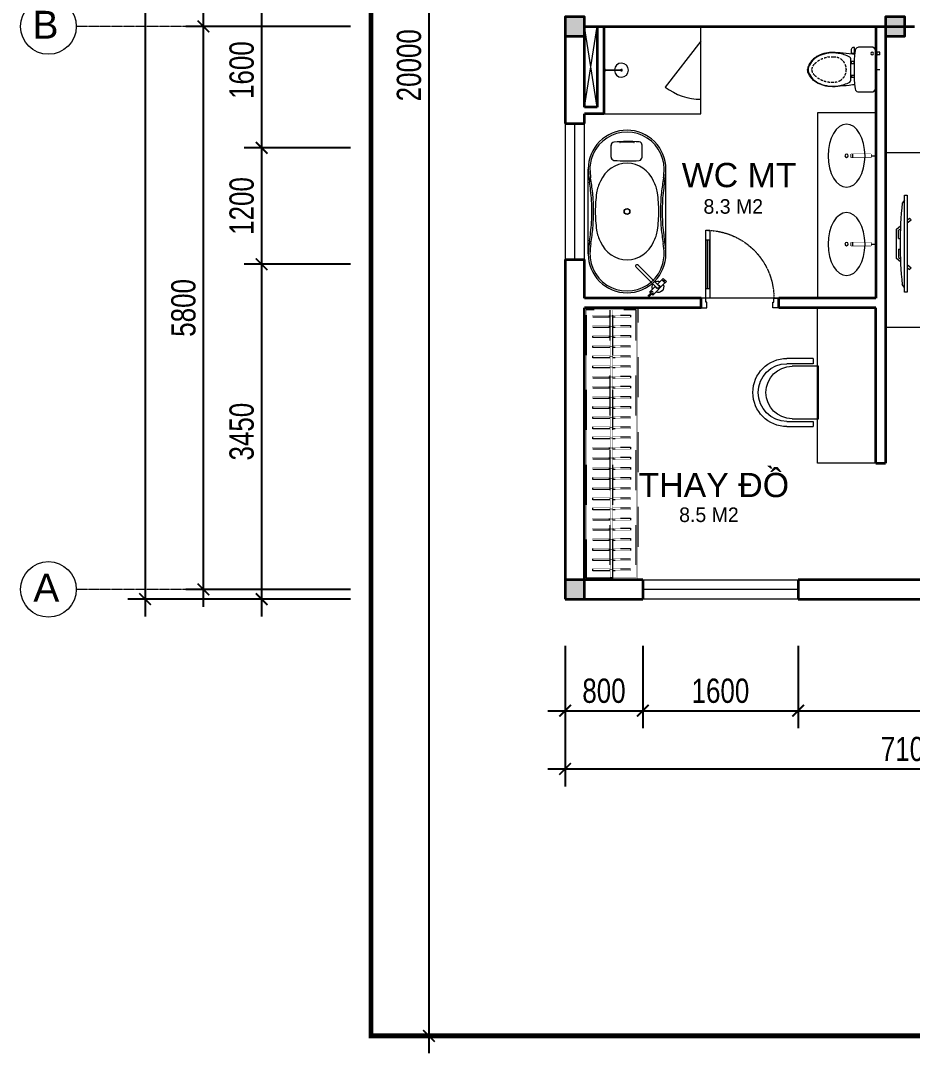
# Model space of a CAD drawing. Header units: millimetres. Extents: x 33748 to 451939, y -263262 to 62681.
# Drawn here: x 204498 to 213685, y -132374 to -121734 of the extents above; entities that cross this region are included whole.
import ezdxf
from ezdxf.enums import TextEntityAlignment as Align

# ---------------------------------------------------------------- set-up
doc = ezdxf.new("R2010")
doc.units = ezdxf.units.MM
doc.header["$PDMODE"] = 98
for name, pattern in [('CENTER', [50.8, 31.75, -6.35, 6.35, -6.35]), ('DASHED', [0.75, 0.5, -0.25]), ('HIDDEN', [0.375, 0.25, -0.125]), ('X-5M-G-MB PHONGNGU$0$HIDDEN2', [0.1875, 0.125, -0.0625]), ('xref-thap C (mb tang 32-2)$0$HIDDEN', [0.375, 0.25, -0.125]), ('Xref-VCMT-BT3 - tuong bao$0$HIDDEN', [0.375, 0.25, -0.125])]:
    doc.linetypes.add(name, pattern=pattern)
doc.layers.get('Defpoints').update_dxf_attribs({"color": 202, "lineweight": 13})
for name, color, linetype, lineweight in [('-CENTER', 143, 'CENTER', 13), ('-CONCRETE', 1, 'Continuous', 35), ('-DOOR', 137, 'Continuous', 9), ('-FURNITURE', 46, 'Continuous', 9), ('-KH', 143, 'Continuous', 13), ('-LINE1', 7, 'Continuous', 18), ('-RANH GIOI KHU DAT', 12, 'CENTER', 18), ('-TEXT', 7, 'Continuous', 15), ('-WALL', 4, 'Continuous', 35), ('Bighome_khuat', 251, 'DASHED', 5)]:
    doc.layers.add(name, color=color, linetype=linetype, lineweight=lineweight)
doc.layers.add('12. NET DIM', color=9, linetype='Continuous')
doc.layers.add('TEXT25', color=2, linetype='Continuous')
doc.styles.add('1', font='arial.ttf')
doc.styles.add('AVANH', font='', dxfattribs={"width": 0.8})
doc.styles.get("Standard").update_dxf_attribs({"font": 'arial.ttf'})
doc.styles.add('T1', font='', dxfattribs={"height": 200})
doc.styles.get('AVANH').set_extended_font_data('.VnAvantH')
doc.styles.get('T1').set_extended_font_data('VNgeometric Light')
doc.dimstyles.new('C_100A3', dxfattribs={"dimscale": 100, "dimtxt": 2.5, "dimasz": 1.2, "dimexe": 1.8, "dimexo": 0, "dimgap": 0.75, "dimtad": 1, "dimdec": 0, "dimzin": 0, "dimdsep": 46, "dimtxsty": 'AVANH', "dimblk": 'ARCHTICK', "dimcen": 0, "dimdle": 1.8, "dimclrd": 256, "dimclre": 256, "dimclrt": 7, "dimadec": 0, "dimazin": 0, "dimtfac": 0.0001, "dimtdec": 0, "dimtix": 1, "dimtmove": 2, "dimatfit": 3, "dimldrblk": 'ARCHTICK', "dimfxl": 1.8, "dimtolj": 1, "dimtzin": 0, "dimarcsym": 0})

# ---------------------------------------------------------------- blocks, each defined once
blk = doc.blocks.new('*U139')
at = {"linetype": 'X-5M-G-MB PHONGNGU$0$HIDDEN2'}
for points in [[(0, 600), (0, 0), (3054, 0), (3054, 600)], [(3034, 580), (3034, 20), (20, 20), (20, 580)], [(3034, 287), (3034, 313), (20, 313), (20, 287)], [(114, 319), (109, 319), (109, 280), (114, 280)], [(228, 319), (223, 319), (223, 280), (228, 280)], [(342, 319), (337, 319), (337, 280), (342, 280)], [(456, 319), (451, 319), (451, 280), (456, 280)], [(570, 319), (565, 319), (565, 280), (570, 280)], [(684, 319), (679, 319), (679, 280), (684, 280)], [(798, 319), (793, 319), (793, 280), (798, 280)], [(912, 319), (907, 319), (907, 280), (912, 280)], [(1026, 319), (1021, 319), (1021, 280), (1026, 280)], [(1140, 319), (1135, 319), (1135, 280), (1140, 280)], [(1254, 319), (1249, 319), (1249, 280), (1254, 280)], [(1368, 319), (1363, 319), (1363, 280), (1368, 280)], [(1482, 319), (1477, 319), (1477, 280), (1482, 280)], [(1596, 319), (1591, 319), (1591, 280), (1596, 280)], [(1710, 319), (1705, 319), (1705, 280), (1710, 280)], [(1824, 319), (1819, 319), (1819, 280), (1824, 280)], [(1938, 319), (1933, 319), (1933, 280), (1938, 280)], [(2052, 319), (2047, 319), (2047, 280), (2052, 280)], [(2166, 319), (2161, 319), (2161, 280), (2166, 280)], [(2280, 319), (2275, 319), (2275, 280), (2280, 280)], [(2394, 319), (2389, 319), (2389, 280), (2394, 280)], [(2508, 319), (2503, 319), (2503, 280), (2508, 280)], [(2622, 319), (2617, 319), (2617, 280), (2622, 280)], [(2736, 319), (2731, 319), (2731, 280), (2736, 280)], [(2850, 319), (2845, 319), (2845, 280), (2850, 280)], [(2964, 319), (2959, 319), (2959, 280), (2964, 280)]]:
    blk.add_lwpolyline(points, close=True, dxfattribs=at)
for points in [[(122, 313), (122, 515), (100, 515), (100, 313)], [(236, 313), (236, 515), (214, 515), (214, 313)], [(350, 313), (350, 515), (328, 515), (328, 313)], [(464, 313), (464, 515), (442, 515), (442, 313)], [(578, 313), (578, 515), (556, 515), (556, 313)], [(692, 313), (692, 515), (670, 515), (670, 313)], [(806, 313), (806, 515), (784, 515), (784, 313)], [(920, 313), (920, 515), (898, 515), (898, 313)], [(1034, 313), (1034, 515), (1012, 515), (1012, 313)], [(1148, 313), (1148, 515), (1126, 515), (1126, 313)], [(1262, 313), (1262, 515), (1240, 515), (1240, 313)], [(1376, 313), (1376, 515), (1354, 515), (1354, 313)], [(1490, 313), (1490, 515), (1468, 515), (1468, 313)], [(1604, 313), (1604, 515), (1582, 515), (1582, 313)], [(1718, 313), (1718, 515), (1696, 515), (1696, 313)], [(1832, 313), (1832, 515), (1810, 515), (1810, 313)], [(1946, 313), (1946, 515), (1924, 515), (1924, 313)], [(2060, 313), (2060, 515), (2038, 515), (2038, 313)], [(2174, 313), (2174, 515), (2152, 515), (2152, 313)], [(2288, 313), (2288, 515), (2266, 515), (2266, 313)], [(2402, 313), (2402, 515), (2380, 515), (2380, 313)], [(2516, 313), (2516, 515), (2494, 515), (2494, 313)], [(2630, 313), (2630, 515), (2608, 515), (2608, 313)], [(2744, 313), (2744, 515), (2722, 515), (2722, 313)], [(2858, 313), (2858, 515), (2836, 515), (2836, 313)], [(2972, 313), (2972, 515), (2950, 515), (2950, 313)], [(100, 287), (100, 92), (122, 92), (122, 287)], [(214, 287), (214, 92), (236, 92), (236, 287)], [(328, 287), (328, 92), (350, 92), (350, 287)], [(442, 287), (442, 92), (464, 92), (464, 287)], [(556, 287), (556, 92), (578, 92), (578, 287)], [(670, 287), (670, 92), (692, 92), (692, 287)], [(784, 287), (784, 92), (806, 92), (806, 287)], [(898, 287), (898, 92), (920, 92), (920, 287)], [(1012, 287), (1012, 92), (1034, 92), (1034, 287)], [(1126, 287), (1126, 92), (1148, 92), (1148, 287)], [(1240, 287), (1240, 92), (1262, 92), (1262, 287)], [(1354, 287), (1354, 92), (1376, 92), (1376, 287)], [(1468, 287), (1468, 92), (1490, 92), (1490, 287)], [(1582, 287), (1582, 92), (1604, 92), (1604, 287)], [(1696, 287), (1696, 92), (1718, 92), (1718, 287)], [(1810, 287), (1810, 92), (1832, 92), (1832, 287)], [(1924, 287), (1924, 92), (1946, 92), (1946, 287)], [(2038, 287), (2038, 92), (2060, 92), (2060, 287)], [(2152, 287), (2152, 92), (2174, 92), (2174, 287)], [(2266, 287), (2266, 92), (2288, 92), (2288, 287)], [(2380, 287), (2380, 92), (2402, 92), (2402, 287)], [(2494, 287), (2494, 92), (2516, 92), (2516, 287)], [(2608, 287), (2608, 92), (2630, 92), (2630, 287)], [(2722, 287), (2722, 92), (2744, 92), (2744, 287)], [(2836, 287), (2836, 92), (2858, 92), (2858, 287)], [(2950, 287), (2950, 92), (2972, 92), (2972, 287)]]:
    blk.add_lwpolyline(points, dxfattribs=at)
blk = doc.blocks.new('A$C52EE6B0C')
for p, q in [((-17.21, 15.73), (17.22, 15.73)), ((-17.21, -15.76), (17.25, -15.76))]:
    blk.add_line(p, q)
for radius in [1.2, 1.06]:
    blk.add_circle((0, -0.01), radius)
for centre, radius, start, end in [((-17.24, -0.01), 15.75, 90, 180.006), ((-17.21, 0), 15.03, 114.0143, 180.0588), ((-17.26, 0.1), 14.92, 89.8926, 114.0143), ((-18.18, -21.57), 37.31, 80.3254, 88.5595), ((-17.86, -16.41), 31.44, 80.9553, 88.8517), ((3.49, 116.01), 102.69, 260.8064, 264.3565), ((10, 158.8), 145.24, 261.3218, 262.6566), ((-0.88, 77.07), 62.8, 262.9723, 270.8035), ((-0.26, -36.68), 49.55, 89.6984, 98.5198), ((-0.44, 89.41), 75.84, 265.3361, 270.3355), ((0.89, 77.07), 62.8, 269.1965, 277.0277), ((0.58, 84.46), 70.9, 269.5363, 275.751), ((0.27, -36.68), 49.55, 81.4802, 90.3016), ((-18.44, 226.88), 214.55, 276.9922, 278.5968), ((-9.99, 158.8), 145.24, 277.3434, 278.6782), ((18.19, -21.57), 37.31, 91.4405, 99.6746), ((17.5, -11.01), 26.04, 90.5716, 98.5262), ((17.38, 0.65), 14.38, 65.524, 90.5716), ((17.25, -0.01), 15.75, 359.994, 90), ((17.03, -0.12), 15.22, 0.4019, 65.524), ((-7.45, -0.4), 12.19, 113.3669, 178.172), ((-5.42, -2.21), 14.69, 98.5198, 117.8513), ((5.43, -2.21), 14.69, 62.1487, 81.4802), ((7.46, -0.4), 12.19, 1.828, 66.6331), ((28.3, 2.77), 0.286, 160.8079, 185.6776), ((1.03, 0.06), 27.11, 359.8448, 5.6776), ((28.15, 2.82), 0.123, 123.4741, 160.8079), ((28.12, 2.87), 0.0732, 85.7912, 123.4741), ((28.11, 2.83), 0.109, 39.0943, 85.7912), ((27.99, 2.72), 0.275, 4.9413, 41.0024), ((1.84, 0.05), 26.56, 359.8607, 5.8154), ((-17.24, -0.02), 15.75, 179.994, 270), ((-17.21, -0.03), 15.03, 179.9411, 245.9857), ((-7.45, 0.37), 12.19, 181.828, 246.6331), ((7.46, 0.37), 12.19, 293.3669, 358.172), ((17.25, -0.02), 15.75, 270, 0.006), ((17.03, 0.09), 15.22, 294.476, 359.5981), ((1.03, -0.09), 27.11, 354.3224, 0.1552), ((28.3, -2.8), 0.286, 174.3224, 199.1921), ((28.15, -2.85), 0.123, 199.1921, 236.5259), ((28.12, -2.89), 0.0732, 236.5259, 274.2088), ((28.11, -2.86), 0.109, 274.2088, 320.9057), ((27.99, -2.75), 0.275, 318.9976, 355.0587), ((1.84, -0.08), 26.56, 354.1846, 0.1393), ((-5.42, 2.18), 14.69, 242.1487, 261.4802), ((-0.26, 36.65), 49.55, 261.4802, 270.3016), ((0.27, 36.65), 49.55, 269.6984, 278.5198), ((5.43, 2.18), 14.69, 278.5198, 297.8513), ((-17.26, -0.13), 14.92, 245.9857, 270.1074), ((-18.18, 21.54), 37.31, 271.4405, 279.6746), ((-17.86, 16.38), 31.44, 271.1483, 279.0447), ((3.49, -116.04), 102.69, 95.6435, 99.1936), ((10, -158.82), 145.24, 97.3434, 98.6782), ((-0.88, -77.1), 62.8, 89.1965, 97.0277), ((-0.44, -89.44), 75.84, 89.6645, 94.6639), ((0.58, -84.49), 70.9, 84.249, 90.4637), ((0.89, -77.1), 62.8, 82.9723, 90.8035), ((-18.44, -226.91), 214.55, 81.4032, 83.0078), ((-9.99, -158.82), 145.24, 81.3218, 82.6566), ((18.19, 21.54), 37.31, 260.3254, 268.5595), ((17.5, 10.99), 26.04, 261.4738, 269.4284), ((17.38, -0.67), 14.38, 269.4284, 294.476)]:
    blk.add_arc(centre, radius, start, end)
at = {"layer": 'Defpoints'}
for tag, p in [('MODELNUMBER', (0, 0)), ('TRADENAME', (0, 0)), ('PRODUCT', (0, 0)), ('MATERIAL', (0, -0.01))]:
    blk.add_attdef(tag, p, '', height=0.001, dxfattribs=at)
blk = doc.blocks.new('A$C4D835AF5')
at = {"layer": '-FURNITURE', "ltscale": 8}
for p, q in [((-3.94, 0.33), (-3.94, 0.87)), ((-3.86, 0.31), (-3.92, 0.31)), ((3.15, 0.91), (-3.9, 0.91)), ((-3.55, 0.46), (-3.55, 0.49)), ((-3.34, 0.49), (-3.34, 0.46)), ((-0.59, 0), (-0.59, -12.09)), ((0.59, 0), (0.59, -12.09)), ((3.15, -0.91), (3.15, 0.91)), ((3.17, 0.9), (3.15, 0.9)), ((3.17, -0.9), (3.17, 0.9)), ((3.19, 0.91), (3.98, 0.91)), ((4, -0.89), (4, 0.89)), ((-3.94, -0.87), (-3.94, -0.33)), ((-3.86, -0.31), (-3.92, -0.31)), ((-0.59, -0.91), (-3.9, -0.91)), ((-3.7, -0.45), (-3.7, -0.42)), ((-3.63, -0.46), (-3.62, -0.45)), ((-3.59, -0.47), (-3.59, -0.46)), ((-3.52, -0.47), (-3.52, -0.47)), ((-3.48, -0.49), (-3.49, -0.47)), ((-3.41, -0.49), (-3.4, -0.47)), ((-3.37, -0.47), (-3.37, -0.47)), ((-3.3, -0.47), (-3.3, -0.46)), ((-3.26, -0.46), (-3.27, -0.45)), ((-3.19, -0.45), (-3.19, -0.42)), ((3.15, -0.91), (0.59, -0.91)), ((3.17, -0.9), (3.15, -0.9)), ((3.19, -0.91), (3.98, -0.91))]:
    blk.add_line(p, q, dxfattribs=at)
for radius in [0.311, 0.264]:
    blk.add_circle((3.58, 0), radius, dxfattribs=at)
for centre, radius, start, end in [((-5.16, 0), 0.25, 92.2606, 178.0931), ((-5.17, -0.01), 0.24, 175.3989, 267.6837), ((-5.41, -2528.91), 2529.16, 89.96608, 89.99458), ((-3.9, 0.87), 0.0394, 90, 180), ((-3.92, 0.33), 0.0197, 180, 270), ((-3.44, -0.18), 0.68, 90.0156, 98.8981), ((-3.45, -0.18), 0.68, 81.1019, 89.9843), ((0, 0), 2.36, 22.5403, 157.4597), ((0, 0), 0.787, 318.5904, 221.4096), ((0, 0), 0.591, 0, 180), ((3.19, 0.89), 0.0197, 90, 180), ((3.98, 0.89), 0.0197, 0, 90), ((-4.56, 275.44), 275.69, 269.8714, 270.1344), ((-3.92, -0.33), 0.0197, 90, 180), ((-3.9, -0.87), 0.0394, 180, 270), ((-3.69, -0.45), 0.0116, 184.9731, 258.0341), ((-3.65, -0.25), 0.212, 257.2816, 272.5837), ((-3.64, -0.45), 0.0113, 272.4657, 345.4476), ((-3.58, -0.47), 0.0111, 186.415, 247.4427), ((-3.54, -0.29), 0.191, 257.5175, 274.7853), ((-3.53, -0.47), 0.013, 270.8628, 343.9334), ((-3.47, -0.49), 0.0123, 192.379, 260.1423), ((-3.45, -0.3), 0.207, 262.2006, 277.9341), ((-3.42, -0.49), 0.0113, 277.3078, 350.62), ((-3.36, -0.47), 0.012, 194.1286, 259.0417), ((-3.34, -0.27), 0.209, 264.2063, 279.0284), ((-3.31, -0.47), 0.013, 269.1876, 350.2219), ((-3.25, -0.45), 0.0111, 194.1922, 261.8514), ((-3.24, -0.24), 0.225, 267.1756, 281.6728), ((-3.2, -0.45), 0.0128, 280.6032, 352.1474), ((0, 0), 2.36, 202.5403, 255.4906), ((0, 0), 2.36, 284.5093, 337.4597), ((3.19, -0.89), 0.0197, 180, 270), ((3.98, -0.89), 0.0197, 270, 0), ((0, -12.09), 0.591, 180, 0)]:
    blk.add_arc(centre, radius, start, end, dxfattribs=at)
blk.add_ellipse((-3.44, 0), major_axis=(0.555, 0), ratio=0.849194, dxfattribs=at)
for tag, p in [('MODELNUMBER', (0, 0.01)), ('TRADENAME', (0, 0.01)), ('PRODUCT', (0, 0.01)), ('MATERIAL', (0, 0))]:
    blk.add_attdef(tag, p, '', height=0.001, dxfattribs=at)
blk = doc.blocks.new('A$C513779E1')
at = {"layer": '-FURNITURE', "ltscale": 5}
for p, q in [((-156, -560), (-156, -682)), ((164, -561), (164, -682))]:
    blk.add_line(p, q, dxfattribs=at)
for centre, radius, start, end in [((-121, -560), 34.2, 97.7975, 180.4786), ((-1, -2204), 1683, 85.3853, 94.2746), ((130, -561), 34.2, 359.5588, 82.2399), ((-122, -683), 34.2, 179.465, 262.1462), ((-1, 962), 1683, 265.7382, 274.6274), ((130, -682), 34.2, 277.7038, 0.3849)]:
    blk.add_arc(centre, radius, start, end, dxfattribs=at)
at = {"layer": '-FURNITURE', "ltscale": 8}
ref = blk.add_blockref('A$C4D835AF5', (-319, 776), dxfattribs=dict(at, xscale=-25.08682081009749, yscale=25.08682081009749, zscale=25.08682081009749, rotation=45))
ref.add_attrib('MODELNUMBER', 'K-T97328-4', (-319, 776), dxfattribs={"layer": 'Defpoints', "height": 0.0251, "rotation": 225})
ref.add_attrib('TRADENAME', 'PURIST', (-319, 776), dxfattribs={"layer": 'Defpoints', "height": 0.0251, "rotation": 225})
ref.add_attrib('PRODUCT', 'BATH FILLER', (-319, 776), dxfattribs={"layer": 'Defpoints', "height": 0.0251, "rotation": 225})
ref.add_attrib('MATERIAL', 'PREMIUM MATERIALS', (-319, 776), dxfattribs={"layer": 'Defpoints', "height": 0.0251, "rotation": 225})
at = {"layer": '-FURNITURE', "xscale": 25.39829667096628, "yscale": 25.39829667096628, "zscale": 25.39829667096628, "rotation": 270}
blk.add_blockref('A$C52EE6B0C', (0, 0), dxfattribs=at).add_auto_attribs({'MODELNUMBER': 'K-1800', 'TRADENAME': 'ABRAZO', 'PRODUCT': 'BATH', 'MATERIAL': 'LITHOCAST'})
blk = doc.blocks.new('shower')
for points in [[(180919, -32316), (180912, -32316), (180912, -32147), (180919, -32147)], [(180929, -32327), (180902, -32327), (180902, -32316), (180929, -32316)]]:
    blk.add_lwpolyline(points, close=True)
for radius, start, end in [(72, 272.7907, 267.2093), (8.35, 294.8355, 245.1645)]:
    blk.add_arc((180916, -32147), radius, start, end)
blk = doc.blocks.new('A$C18091ED7')
for p, q in [((0, -42), (0, 0)), ((146, -27), (179, -27)), ((146, -27), (146, -30)), ((146, -30), (166, -30)), ((153, -37), (146, -30)), ((152, 0), (152, -27)), ((152, 0), (179, 0)), ((153, -37), (166, -37)), ((153, -40), (153, -37)), ((153, -40), (178, -40)), ((153, -40), (178, -40)), ((153, -40), (153, -42)), ((185, -30), (166, -30)), ((178, -37), (166, -37)), ((185, -30), (178, -37)), ((178, -37), (178, -40)), ((178, -40), (178, -42)), ((179, 0), (179, -27)), ((179, -27), (185, -27)), ((185, -27), (185, -30)), ((-83, -267), (-83, -300)), ((-83, -278), (-83, -288)), ((-61, -290), (-83, -290)), ((-63, -265), (-81, -265)), ((-61, -267), (-61, -300)), ((61, -267), (61, -300)), ((61, -290), (83, -290)), ((63, -265), (81, -265)), ((83, -267), (83, -300)), ((83, -278), (83, -288)), ((165, -262), (165, -290)), ((168, -260), (228, -260)), ((168, -292), (207, -292)), ((231, -274), (231, -262))]:
    blk.add_line(p, q)
for points in [[(230, -219, -0.137407), (225, -235), (222, -241, -0.236081), (198, -255, -0.051961), (-198, -255, -0.236081), (-222, -241), (-225, -235, -0.137407), (-230, -219), (-230, -72, -0.198912), (-226, -63), (-209, -46, -0.198912), (-200, -42), (0, -42), (200, -42, -0.198912), (209, -46), (226, -63, -0.198912), (230, -72)], [(144, -619, -0.212405), (26, -734, -0.027685), (-1, -739, -0.022279), (-26, -734, -0.212405), (-144, -619, -0.142796), (-167, -428, -0.093005), (-128, -309, -0.256439), (-111, -300), (0, -300), (111, -300, -0.256439), (128, -309, -0.093005), (167, -428, -0.142796)]]:
    blk.add_lwpolyline(points, format="xyb", close=True)
at = {"linetype": 'xref-thap C (mb tang 32-2)$0$HIDDEN', "ltscale": 100}
blk.add_lwpolyline([(61, -669, -0.199031), (0, -699, -0.199031), (-61, -669, -0.218924), (-132, -478, -0.153791), (-112, -404, -0.236701), (0, -348, -0.236701), (112, -404, -0.153791), (132, -478, -0.218924)], format="xyb", close=True, dxfattribs=at)
blk.add_circle((166, -78), 13.9)
for centre, radius, start, end in [((-81, -267), 1.98, 90, 180), ((-63, -267), 1.98, 0, 90), ((63, -267), 1.98, 90, 180), ((81, -267), 1.98, 0, 90), ((168, -262), 2.47, 90, 180), ((168, -290), 2.47, 180, 270), ((207, -277), 15.5, 270, 306.4659), ((168, -225), 80.1, 306.4659, 320.3123), ((228, -274), 2.47, 320.3123, 0)]:
    blk.add_arc(centre, radius, start, end)
for points in [[(-156, -259), (-157, -267), (-164, -328), (-169, -385), (-184, -528), (-136, -679), (-50, -735), (-20, -741), (0, -744)], [(156, -259), (157, -267), (164, -328), (169, -385), (184, -528), (136, -679), (50, -735), (20, -741), (0, -744)]]:
    blk.add_open_spline(points, degree=3, knots=[130.613938, 130.613938, 130.613938, 130.613938, 152.852109, 311.129351, 417.703951, 561.383393, 697.692632, 710.812262, 710.812262, 710.812262, 710.812262])
blk = doc.blocks.new('*U52')
at = {"color": 251}
blk.add_line((-70, 100), (-70, 600), dxfattribs=at)
for points in [[(-50, 0), (-50, 700), (-90, 700), (-90, 0)], [(-50, 100), (-90, 100), (-90, 600), (-50, 600)], [(-800, -100), (-740, -100), (-740, -40), (-750, -40), (-750, 0), (-800, 0)], [(0, -100), (-60, -100), (-60, -40), (-50, -40), (-50, 0), (0, 0)]]:
    blk.add_lwpolyline(points, close=True)
at = {"layer": 'Bighome_khuat', "linetype": 'Xref-VCMT-BT3 - tuong bao$0$HIDDEN'}
blk.add_arc((-50, 0), 700, 90, 180, dxfattribs=at)
blk = doc.blocks.new('XR.MB.LM123$0$tvi 1')
blk.add_lwpolyline([(29, 0), (29, -1000), (0, -1000), (0, 0)], close=True)
for points in [[(29, -50), (52, -81)], [(-24, -236), (-39, -252)], [(0, -285), (-39, -252)], [(0, -256), (-24, -236)], [(70, -315), (111, -350), (111, -650), (70, -685)], [(89, -446), (89, -360), (71, -345)], [(89, -446), (73, -446)], [(89, -554), (89, -640), (71, -655)], [(89, -554), (73, -554)], [(0, -715), (-39, -748)], [(0, -744), (-24, -764)], [(-24, -764), (-39, -748)], [(29, -950), (52, -919)]]:
    blk.add_lwpolyline(points)
blk.add_arc((-4025, -500), 4099, 354.1311, 5.8689)
blk = doc.blocks.new('A$C5C575821')
at = {"layer": '-CONCRETE'}
h = blk.add_hatch(color=256, dxfattribs=at)
h.dxf.hatch_style = 1
h.paths.add_polyline_path([(0, 200), (0, 0), (200, 0), (200, 200)])
blk.add_lwpolyline([(0, 0), (200, 0), (200, 200), (0, 200)], close=True, dxfattribs=at)
blk = doc.blocks.new('LUOI M3')
at = {"layer": '-WALL'}
for p in [(-200, 5600), (3100, 5600), (-200, -200)]:
    blk.add_blockref('A$C5C575821', p, dxfattribs=at)
blk = doc.blocks.new('_ARCHTICK')
at = {"const_width": 0.15}
blk.add_lwpolyline([(-0.5, -0.5), (0.5, 0.5)], dxfattribs=at)
blk = doc.blocks.new('*D1498')
at = {"layer": '12. NET DIM', "lineweight": -2, "transparency": 16777216}
for p, q in [((206381, -127774), (206381, -121614)), ((207895, -121794), (206201, -121794)), ((207895, -127594), (206201, -127594))]:
    blk.add_line(p, q, dxfattribs=at)
at = {"layer": 'Defpoints', "color": 0, "transparency": 16777216}
for p in [(206381, -121794), (207895, -121794), (207895, -127594)]:
    blk.add_point(p, dxfattribs=at)
at = {"layer": '12. NET DIM', "lineweight": -2, "transparency": 16777216, "xscale": 120, "yscale": 120, "zscale": 120}
for p, rotation in [((206381, -121794), 90), ((206381, -127594), 270)]:
    blk.add_blockref('_ARCHTICK', p, dxfattribs=dict(at, rotation=rotation))
at = {"layer": '12. NET DIM', "color": 7, "transparency": 16777216, "insert": (206176, -124694), "char_height": 250, "attachment_point": 5, "rotation": 90, "style": 'AVANH'}
blk.add_mtext('\\A1;5800', dxfattribs=at)
blk = doc.blocks.new('*D1499')
at = {"layer": '12. NET DIM', "lineweight": -2, "transparency": 16777216}
for p, q in [((206381, -121974), (206381, -117814)), ((207895, -117994), (206201, -117994)), ((207895, -121794), (206201, -121794))]:
    blk.add_line(p, q, dxfattribs=at)
at = {"layer": 'Defpoints', "color": 0, "transparency": 16777216}
for p in [(206381, -117994), (207895, -117994), (207895, -121794)]:
    blk.add_point(p, dxfattribs=at)
at = {"layer": '12. NET DIM', "lineweight": -2, "transparency": 16777216, "xscale": 120, "yscale": 120, "zscale": 120}
for p, rotation in [((206381, -117994), 90), ((206381, -121794), 270)]:
    blk.add_blockref('_ARCHTICK', p, dxfattribs=dict(at, rotation=rotation))
at = {"layer": '12. NET DIM', "color": 7, "transparency": 16777216, "insert": (206176, -119894), "char_height": 250, "attachment_point": 5, "rotation": 90, "style": 'AVANH'}
blk.add_mtext('\\A1;3800', dxfattribs=at)
blk = doc.blocks.new('*D1501')
at = {"layer": '12. NET DIM', "lineweight": -2, "transparency": 16777216}
for p, q in [((205781, -114014), (205781, -127874)), ((207895, -114194), (205601, -114194)), ((207895, -127694), (205601, -127694))]:
    blk.add_line(p, q, dxfattribs=at)
at = {"layer": 'Defpoints', "color": 0, "transparency": 16777216}
for p in [(207895, -114194), (205781, -127694), (207895, -127694)]:
    blk.add_point(p, dxfattribs=at)
at = {"layer": '12. NET DIM', "lineweight": -2, "transparency": 16777216, "xscale": 120, "yscale": 120, "zscale": 120}
for p, rotation in [((205781, -114194), 90), ((205781, -127694), 270)]:
    blk.add_blockref('_ARCHTICK', p, dxfattribs=dict(at, rotation=rotation))
at = {"layer": '12. NET DIM', "color": 7, "transparency": 16777216, "insert": (205576, -120944), "char_height": 250, "attachment_point": 5, "rotation": 90, "style": 'AVANH'}
blk.add_mtext('\\A1;13500', dxfattribs=at)
blk = doc.blocks.new('*D1521')
at = {"layer": '12. NET DIM', "lineweight": -2, "transparency": 16777216}
for p, q in [((208704, -112014), (208704, -132374)), ((208108, -112194), (208884, -112194)), ((208108, -132194), (208884, -132194))]:
    blk.add_line(p, q, dxfattribs=at)
at = {"layer": 'Defpoints', "color": 0, "transparency": 16777216}
for p in [(208108, -112194), (208108, -132194), (208704, -132194)]:
    blk.add_point(p, dxfattribs=at)
at = {"layer": '12. NET DIM', "lineweight": -2, "transparency": 16777216, "xscale": 120, "yscale": 120, "zscale": 120}
for p, rotation in [((208704, -112194), 90), ((208704, -132194), 270)]:
    blk.add_blockref('_ARCHTICK', p, dxfattribs=dict(at, rotation=rotation))
at = {"layer": '12. NET DIM', "color": 7, "transparency": 16777216, "insert": (208500, -122194), "char_height": 250, "attachment_point": 5, "rotation": 90, "style": 'AVANH'}
blk.add_mtext('\\A1;20000', dxfattribs=at)
blk = doc.blocks.new('*D1458')
at = {"layer": '12. NET DIM', "lineweight": -2, "transparency": 16777216}
for p, q in [((206981, -121264), (206981, -123224)), ((207895, -121444), (206801, -121444)), ((207895, -123044), (206801, -123044))]:
    blk.add_line(p, q, dxfattribs=at)
at = {"layer": 'Defpoints', "color": 0, "transparency": 16777216}
for p in [(207895, -121444), (206981, -123044), (207895, -123044)]:
    blk.add_point(p, dxfattribs=at)
at = {"layer": '12. NET DIM', "lineweight": -2, "transparency": 16777216, "xscale": 120, "yscale": 120, "zscale": 120}
for p, rotation in [((206981, -121444), 90), ((206981, -123044), 270)]:
    blk.add_blockref('_ARCHTICK', p, dxfattribs=dict(at, rotation=rotation))
at = {"layer": '12. NET DIM', "color": 7, "transparency": 16777216, "insert": (206776, -122244), "char_height": 250, "attachment_point": 5, "rotation": 90, "style": 'AVANH'}
blk.add_mtext('\\A1;1600', dxfattribs=at)
blk = doc.blocks.new('*D1459')
at = {"layer": '12. NET DIM', "lineweight": -2, "transparency": 16777216}
for p, q in [((206981, -122864), (206981, -124424)), ((207895, -123044), (206801, -123044)), ((207895, -124244), (206801, -124244))]:
    blk.add_line(p, q, dxfattribs=at)
at = {"layer": 'Defpoints', "color": 0, "transparency": 16777216}
for p in [(207895, -123044), (206981, -124244), (207895, -124244)]:
    blk.add_point(p, dxfattribs=at)
at = {"layer": '12. NET DIM', "lineweight": -2, "transparency": 16777216, "xscale": 120, "yscale": 120, "zscale": 120}
for p, rotation in [((206981, -123044), 90), ((206981, -124244), 270)]:
    blk.add_blockref('_ARCHTICK', p, dxfattribs=dict(at, rotation=rotation))
at = {"layer": '12. NET DIM', "color": 7, "transparency": 16777216, "insert": (206776, -123644), "char_height": 250, "attachment_point": 5, "rotation": 90, "style": 'AVANH'}
blk.add_mtext('\\A1;1200', dxfattribs=at)
blk = doc.blocks.new('A$C06be1633')
at = {"layer": '-FURNITURE'}
for p, q in [((0, 54), (0, 324)), ((54, 54), (54, 324)), ((648, 324), (648, 54)), ((701, 324), (701, 54)), ((81, 0), (81, 270)), ((621, 270), (621, 0)), ((0, 54), (54, 54)), ((621, 0), (81, 0)), ((648, 54), (701, 54))]:
    blk.add_line(p, q, dxfattribs=at)
for centre, radius in [((351, 324), 351), ((351, 324), 297), ((351, 270), 270)]:
    blk.add_arc(centre, radius, 0, 180, dxfattribs=at)
blk = doc.blocks.new('*D1354')
at = {"layer": '12. NET DIM', "lineweight": -2, "transparency": 16777216}
for p, q in [((206981, -124064), (206981, -127874)), ((207895, -124244), (206801, -124244)), ((207895, -127694), (206801, -127694))]:
    blk.add_line(p, q, dxfattribs=at)
at = {"layer": 'Defpoints', "color": 0, "transparency": 16777216}
for p in [(207895, -124244), (206981, -127694), (207895, -127694)]:
    blk.add_point(p, dxfattribs=at)
at = {"layer": '12. NET DIM', "lineweight": -2, "transparency": 16777216, "xscale": 120, "yscale": 120, "zscale": 120}
for p, rotation in [((206981, -124244), 90), ((206981, -127694), 270)]:
    blk.add_blockref('_ARCHTICK', p, dxfattribs=dict(at, rotation=rotation))
at = {"layer": '12. NET DIM', "color": 7, "transparency": 16777216, "insert": (206776, -125969), "char_height": 250, "attachment_point": 5, "rotation": 90, "style": 'AVANH'}
blk.add_mtext('\\A1;3450', dxfattribs=at)
blk = doc.blocks.new('*D1378')
at = {"layer": '12. NET DIM', "lineweight": -2, "transparency": 16777216}
for p, q in [((210108, -128177), (210108, -129024)), ((210908, -128177), (210908, -129024)), ((209928, -128844), (211088, -128844))]:
    blk.add_line(p, q, dxfattribs=at)
at = {"layer": 'Defpoints', "color": 0, "transparency": 16777216}
for p in [(210108, -128177), (210908, -128177), (210908, -128844)]:
    blk.add_point(p, dxfattribs=at)
at = {"layer": '12. NET DIM', "lineweight": -2, "transparency": 16777216, "xscale": 120, "yscale": 120, "zscale": 120, "rotation": 180}
blk.add_blockref('_ARCHTICK', (210108, -128844), dxfattribs=at)
at = {"layer": '12. NET DIM', "lineweight": -2, "transparency": 16777216, "xscale": 120, "yscale": 120, "zscale": 120}
blk.add_blockref('_ARCHTICK', (210908, -128844), dxfattribs=at)
at = {"layer": '12. NET DIM', "color": 7, "transparency": 16777216, "insert": (210508, -128640), "char_height": 250, "attachment_point": 5, "style": 'AVANH'}
blk.add_mtext('\\A1;800', dxfattribs=at)
blk = doc.blocks.new('*D1355')
at = {"layer": '12. NET DIM', "lineweight": -2, "transparency": 16777216}
for p, q in [((210908, -128177), (210908, -129024)), ((212508, -128177), (212508, -129024)), ((210728, -128844), (212688, -128844))]:
    blk.add_line(p, q, dxfattribs=at)
at = {"layer": 'Defpoints', "color": 0, "transparency": 16777216}
for p in [(210908, -128177), (212508, -128177), (212508, -128844)]:
    blk.add_point(p, dxfattribs=at)
at = {"layer": '12. NET DIM', "lineweight": -2, "transparency": 16777216, "xscale": 120, "yscale": 120, "zscale": 120, "rotation": 180}
blk.add_blockref('_ARCHTICK', (210908, -128844), dxfattribs=at)
at = {"layer": '12. NET DIM', "lineweight": -2, "transparency": 16777216, "xscale": 120, "yscale": 120, "zscale": 120}
blk.add_blockref('_ARCHTICK', (212508, -128844), dxfattribs=at)
at = {"layer": '12. NET DIM', "color": 7, "transparency": 16777216, "insert": (211708, -128640), "char_height": 250, "attachment_point": 5, "style": 'AVANH'}
blk.add_mtext('\\A1;1600', dxfattribs=at)
blk = doc.blocks.new('*D1356')
at = {"layer": '12. NET DIM', "lineweight": -2, "transparency": 16777216}
for p, q in [((212508, -128177), (212508, -129024)), ((215713, -128177), (215713, -129024)), ((212328, -128844), (215893, -128844))]:
    blk.add_line(p, q, dxfattribs=at)
at = {"layer": 'Defpoints', "color": 0, "transparency": 16777216}
for p in [(212508, -128177), (215713, -128177), (215713, -128844)]:
    blk.add_point(p, dxfattribs=at)
at = {"layer": '12. NET DIM', "lineweight": -2, "transparency": 16777216, "xscale": 120, "yscale": 120, "zscale": 120, "rotation": 180}
blk.add_blockref('_ARCHTICK', (212508, -128844), dxfattribs=at)
at = {"layer": '12. NET DIM', "lineweight": -2, "transparency": 16777216, "xscale": 120, "yscale": 120, "zscale": 120}
blk.add_blockref('_ARCHTICK', (215713, -128844), dxfattribs=at)
at = {"layer": '12. NET DIM', "color": 7, "transparency": 16777216, "insert": (214110, -128640), "char_height": 250, "attachment_point": 5, "style": 'AVANH'}
blk.add_mtext('\\A1;3205', dxfattribs=at)
blk = doc.blocks.new('*D1358')
at = {"layer": '12. NET DIM', "lineweight": -2, "transparency": 16777216}
for p, q in [((210108, -128177), (210108, -129624)), ((217207, -128177), (217207, -129624)), ((209928, -129444), (217387, -129444))]:
    blk.add_line(p, q, dxfattribs=at)
at = {"layer": 'Defpoints', "color": 0, "transparency": 16777216}
for p in [(210108, -128177), (217207, -128177), (217207, -129444)]:
    blk.add_point(p, dxfattribs=at)
at = {"layer": '12. NET DIM', "lineweight": -2, "transparency": 16777216, "xscale": 120, "yscale": 120, "zscale": 120, "rotation": 180}
blk.add_blockref('_ARCHTICK', (210108, -129444), dxfattribs=at)
at = {"layer": '12. NET DIM', "lineweight": -2, "transparency": 16777216, "xscale": 120, "yscale": 120, "zscale": 120}
blk.add_blockref('_ARCHTICK', (217207, -129444), dxfattribs=at)
at = {"layer": '12. NET DIM', "color": 7, "transparency": 16777216, "insert": (213658, -129240), "char_height": 250, "attachment_point": 5, "style": 'AVANH'}
blk.add_mtext('\\A1;7100', dxfattribs=at)
blk = doc.blocks.new('Sink_Cicle')
blk.add_lwpolyline([(17, -50), (-17, -50), (-18, -252), (17, -252)], close=True)
blk.add_circle((0, -300), 17.5)
at = {"layer": 'Defpoints'}
blk.add_line((0, -100), (0, 0), dxfattribs=at)
blk.add_wipeout([(17, -50), (-17, -50), (-18, -252), (17, -252)])
at = {"layer": '-FURNITURE', "linetype": 'Continuous'}
blk.add_ellipse((0, -300), major_axis=(-325, 0), ratio=0.584615, dxfattribs=at)
blk.add_line((-18, -237), (17, -237))

msp = doc.modelspace()

# ---------------------------------------------------------------- linework, layer by layer
at = {"layer": '-CENTER', "ltscale": 0.1}
for p, q in [((206866.4, -121794.5), (205070.6, -121794.5)), ((206866.4, -127594.2), (205070.6, -127594.2))]:
    msp.add_line(p, q, dxfattribs=at)
at = {"layer": '-DOOR'}
for points in [[(210307.8, -122794.2), (210107.8, -122794.2), (210107.8, -124194.2), (210307.8, -124194.2)], [(210908.1, -127494.2), (212507.8, -127494.2), (212507.8, -127694.2), (210908.1, -127694.2)]]:
    msp.add_lwpolyline(points, close=True, dxfattribs=at)
for points in [[(210207.8, -124194.2), (210207.8, -122794.2)], [(212308.8, -124594.5), (211508.8, -124594.5)], [(212507.8, -127594.2), (210908.1, -127594.2)]]:
    msp.add_lwpolyline(points, dxfattribs=at)
at = {"layer": '-FURNITURE'}
for points in [[(210437.8, -122624.5), (210307.8, -121794.5)], [(210307.8, -122624.5), (210437.8, -121794.5)], [(210507.8, -122694.5), (211507.8, -122694.5), (211507.8, -121794.5)], [(211507.8, -121944.5), (211139.9, -122418.5)]]:
    msp.add_lwpolyline(points, dxfattribs=at)
for points in [[(213307.8, -124594.5), (213307.8, -122683), (212707.8, -122683), (212707.8, -124594.5)], [(213807.8, -124894.5), (213407.8, -124894.5), (213407.8, -123094.5), (213807.8, -123094.5)], [(212707.8, -124694.5), (213307.8, -124694.5), (213307.8, -126294.2), (212707.8, -126294.2)]]:
    msp.add_lwpolyline(points, close=True, dxfattribs=at)
msp.add_arc((211507.8, -121944.5), 600, 232.17803, 270, dxfattribs=at)
at = {"layer": '-KH'}
for centre in [(204784.3, -121794.5), (204784.3, -127594.2)]:
    msp.add_circle(centre, 286.3, dxfattribs=at)
at = {"layer": '-RANH GIOI KHU DAT', "linetype": 'HIDDEN', "ltscale": 10, "const_width": 50}
msp.add_lwpolyline([(220843.7, -127199.8), (221410.8, -115190.9), (218552.3, -112194.2), (208107.8, -112194.2), (208107.8, -132194.2), (215607.8, -132194.2)], close=True, dxfattribs=at)
at = {"layer": '-WALL'}
for p, q in [((210107.8, -121694.5), (210107.8, -122794.2)), ((210307.8, -121794.5), (213707.8, -121794.5)), ((210307.8, -122624.5), (210307.8, -121794.5)), ((210437.8, -121794.5), (210437.8, -122624.5)), ((210507.8, -121794.5), (210507.8, -122694.5)), ((213307.8, -121794.5), (213307.8, -124594.5)), ((213407.8, -121794.5), (213407.8, -126294.2)), ((210437.8, -122624.5), (210307.8, -122624.5)), ((210307.8, -122794.2), (210307.8, -122694.5)), ((210507.8, -122694.5), (210307.8, -122694.5)), ((210107.8, -122794.2), (210307.8, -122794.2)), ((210107.8, -124194.2), (210107.8, -127694.2)), ((210107.8, -124194.2), (210307.8, -124194.2)), ((210307.8, -124594.5), (210307.8, -124194.2)), ((210307.8, -127494.2), (210307.8, -124694.3)), ((211508.8, -124694.5), (211508.8, -124594.5)), ((213307.8, -124594.5), (212308.8, -124594.5)), ((212308.8, -124694.5), (212308.8, -124594.5)), ((213307.8, -126294.2), (213307.8, -124694.5)), ((210908.1, -127494.2), (210307.8, -127494.2)), ((210908.1, -127494.2), (210908.1, -127694.2)), ((215628.9, -127494.2), (212507.8, -127494.2)), ((212507.8, -127494.2), (212507.8, -127694.2)), ((210107.8, -127694.2), (210908.1, -127694.2)), ((212507.8, -127694.2), (215711.9, -127694.2))]:
    msp.add_line(p, q, dxfattribs=at)
for points in [[(211508.8, -124594.5), (210307.8, -124594.5)], [(211508.8, -124694.5), (210307.8, -124694.5)], [(213307.8, -124694.5), (212308.8, -124694.5)], [(213307.8, -126294.2), (213407.8, -126294.2)]]:
    msp.add_lwpolyline(points, dxfattribs=at)

# ---------------------------------------------------------------- block references
at = {"layer": '-CONCRETE'}
msp.add_blockref('LUOI M3', (210307.8, -127494.2), dxfattribs=at)
at = {"layer": '-DOOR', "xscale": -1}
msp.add_blockref('*U52', (211508.8, -124594.5), dxfattribs=at)
at = {"layer": '-FURNITURE', "xscale": -1}
for name, p, rotation in [('A$C18091ED7', (213349.9, -122238.7), 270.0000000000001), ('A$C06be1633', (212717.3, -125214.7), 90)]:
    msp.add_blockref(name, p, dxfattribs=dict(at, rotation=rotation))
at = {"layer": '-FURNITURE', "rotation": 269.9999999999999}
msp.add_blockref('shower', (242834.4, 58671.3), dxfattribs=at)
at = {"layer": '-FURNITURE', "extrusion": (0, 0, -1), "xscale": -1, "rotation": 180.0036897224084}
msp.add_blockref('XR.MB.LM123$0$tvi 1', (-213633.3, -124533.4), dxfattribs=at)
at = {"layer": '-FURNITURE', "extrusion": (0, 0, -1), "xscale": 0.916666666665974, "yscale": 0.916666666665974, "zscale": -0.916666666665974, "rotation": 90.00000000000001}
msp.add_blockref('*U139', (-210307.8, -127494.2), dxfattribs=at)
at = {"rotation": 180}
msp.add_blockref('A$C513779E1', (210745.3, -123700.9), dxfattribs=at)

# ---------------------------------------------------------------- texts
at = {"layer": '-TEXT', "color": 2, "style": '1'}
for s, p in [('B', (204754.4, -121776.4)), ('A', (204762.4, -127576.1))]:
    msp.add_text(s, height=286.3, dxfattribs=at).set_placement(p, align=Align.MIDDLE_CENTER)
at = {"layer": '-TEXT', "color": 2}
for s, p in [('WC MT', (211309.2, -123450.3)), ('THAY ĐỒ', (210863.4, -126643.4))]:
    msp.add_text(s, height=250, dxfattribs=at).set_placement(p)
at = {"layer": 'TEXT25', "style": 'T1'}
for s, rotation, p in [('8.3 M2', 360, (211533.6, -123723.9)), ('8.5 M2', 0, (211282.9, -126900.1))]:
    msp.add_text(s, height=150, rotation=rotation, dxfattribs=at).set_placement(p)

# ---------------------------------------------------------------- dimensions: what is measured, and where the dimension line sits
at = {"layer": '12. NET DIM'}
for base, p1, p2, picture, middle in [((208704.4, -132194.2), (208107.8, -112194.2), (208107.8, -132194.2), '*D1521', (208500.1, -122194.2)), ((205780.8, -127694.2), (207895.4, -114194.2), (207895.4, -127694.2), '*D1501', (205576.5, -120944.2)), ((206380.8, -117994.5), (207895.4, -121794.5), (207895.4, -117994.5), '*D1499', (206176.5, -119894.5)), ((206980.8, -123044.5), (207895.4, -121444.5), (207895.4, -123044.5), '*D1458', (206776.5, -122244.5)), ((206380.8, -121794.5), (207895.4, -127594.2), (207895.4, -121794.5), '*D1498', (206176.5, -124694.3)), ((206980.8, -124244.5), (207895.4, -123044.5), (207895.4, -124244.5), '*D1459', (206776.5, -123644.5)), ((206980.8, -127694.2), (207895.4, -124244.5), (207895.4, -127694.2), '*D1354', (206776.5, -125969.3))]:
    dim = msp.add_linear_dim(base=base, p1=p1, p2=p2, angle=90, dimstyle='C_100A3', dxfattribs=at)
    dim.commit()
    dim.dimension.update_dxf_attribs({"geometry": picture, "text_midpoint": middle})
for base, p1, p2, picture, middle in [((210908.1, -128843.8), (210107.8, -128177), (210908.1, -128177), '*D1378', (210508, -128639.5)), ((217207.5, -129443.8), (210107.8, -128177), (217207.5, -128177), '*D1358', (213657.6, -129239.5)), ((212507.8, -128843.8), (210908.1, -128177), (212507.8, -128177), '*D1355', (211708, -128639.5)), ((215712.9, -128843.8), (212507.8, -128177), (215712.9, -128177), '*D1356', (214110.3, -128639.5))]:
    dim = msp.add_linear_dim(base=base, p1=p1, p2=p2, dimstyle='C_100A3', dxfattribs=at)
    dim.commit()
    dim.dimension.update_dxf_attribs({"geometry": picture, "text_midpoint": middle})

# ---------------------------------------------------------------- next in the draw order: block references
at = {"layer": '-LINE1', "ltscale": 300, "xscale": -1, "rotation": 270}
for p in [(213307.8, -123125.9), (213307.8, -124036.5)]:
    msp.add_blockref('Sink_Cicle', p, dxfattribs=at)

doc.saveas('drawing.dxf')
